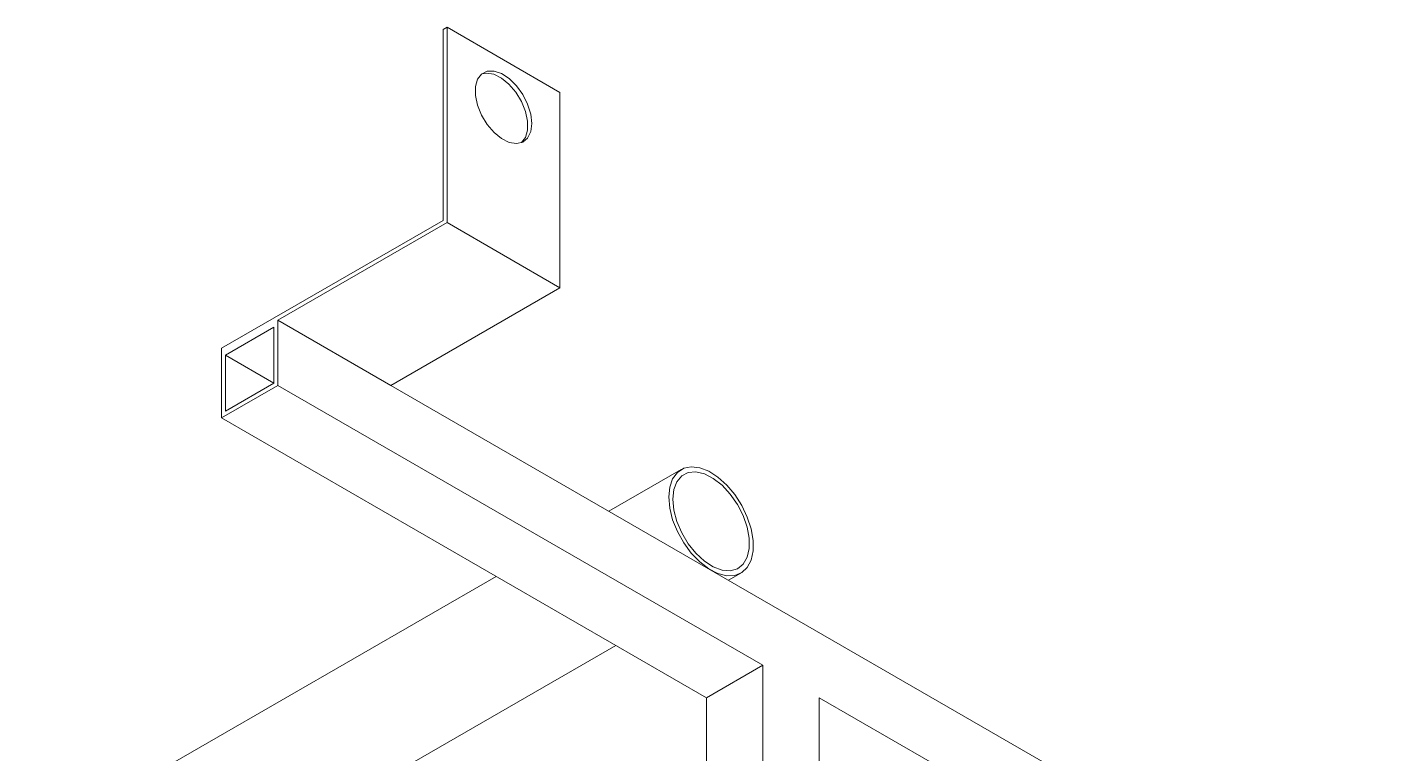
# Model space of a CAD drawing. Header units: millimetres. Extents: x 0 to 1189, y 0 to 841.
# Drawn here: x 226.7 to 260.99, y 190.05 to 208.28 of the extents above; entities that cross this region are included whole.
import ezdxf

# ---------------------------------------------------------------- set-up
doc = ezdxf.new("R2010")
doc.units = ezdxf.units.MM

msp = doc.modelspace()

# ---------------------------------------------------------------- linework, layer by layer
at = {"color": 7, "linetype": 'Continuous', "lineweight": 15}
for p, q in [((237.227, 208.276), (237.128, 208.218)), ((237.128, 208.218), (237.128, 203.433)), ((237.227, 203.376), (237.227, 208.276)), ((240.056, 206.643), (237.227, 208.276)), ((240.056, 201.744), (240.056, 206.643)), ((237.128, 203.433), (231.571, 200.225)), ((232.985, 200.927), (237.227, 203.376)), ((240.056, 201.744), (237.227, 203.376)), ((235.813, 199.294), (240.056, 201.744)), ((231.67, 200.054), (232.886, 200.756)), ((232.886, 200.756), (232.886, 199.351)), ((232.985, 200.927), (232.985, 199.294)), ((235.813, 199.294), (232.985, 200.927)), ((231.571, 198.478), (231.571, 200.225)), ((231.67, 198.649), (231.67, 200.054)), ((232.886, 199.351), (231.67, 200.054)), ((232.985, 199.294), (231.571, 198.478)), ((232.886, 199.351), (231.67, 198.649)), ((245.147, 192.273), (232.985, 199.294)), ((260.99, 184.76), (235.813, 199.294)), ((243.733, 191.456), (231.571, 198.478)), ((243.096, 197.181), (241.285, 196.135)), ((238.457, 194.502), (226.701, 187.716)), ((244.286, 194.403), (244.596, 194.583)), ((229.304, 185.755), (241.457, 192.77)), ((245.147, 192.273), (243.733, 191.456)), ((245.147, 192.273), (245.147, 179.025)), ((243.733, 191.456), (243.733, 178.775)), ((254.764, 186.721), (246.561, 191.456)), ((246.561, 191.456), (246.561, 178.728))]:
    msp.add_line(p, q, dxfattribs=at)
at = {"color": 7, "linetype": 'Continuous', "lineweight": 15, "flags": 128}
for points in [[(239.349, 205.864), (239.323, 206.099), (239.246, 206.347), (239.124, 206.59), (238.967, 206.809), (238.786, 206.988), (238.593, 207.115), (238.405, 207.178), (238.234, 207.174), (238.093, 207.104), (237.993, 206.972), (237.941, 206.788), (237.941, 206.565), (237.993, 206.321), (238.093, 206.073), (238.234, 205.84), (238.405, 205.639), (238.593, 205.485), (238.786, 205.389), (238.967, 205.359), (239.124, 205.397), (239.246, 205.499), (239.323, 205.659), (239.349, 205.864)], [(238.095, 207.105), (238.217, 207.128), (238.399, 207.097), (238.591, 207.002), (238.779, 206.848), (238.95, 206.647), (239.091, 206.414), (239.191, 206.166), (239.243, 205.922), (239.243, 205.699), (239.191, 205.515), (239.091, 205.383), (239.09, 205.382)], [(242.786, 196.494), (242.81, 196.743), (242.884, 196.952), (243.002, 197.11), (243.16, 197.212), (243.349, 197.251), (243.563, 197.226), (243.789, 197.138), (244.018, 196.991), (244.239, 196.793), (244.442, 196.552), (244.616, 196.279), (244.755, 195.989), (244.851, 195.693), (244.901, 195.405), (244.901, 195.141), (244.851, 194.91), (244.755, 194.726), (244.616, 194.595), (244.442, 194.524), (244.239, 194.517), (244.018, 194.574), (243.789, 194.692), (243.563, 194.865), (243.349, 195.086), (243.16, 195.345), (243.002, 195.628), (242.884, 195.923), (242.81, 196.216), (242.786, 196.494)], [(242.885, 196.437), (242.911, 196.678), (242.987, 196.876), (243.11, 197.021), (243.272, 197.104), (243.465, 197.121), (243.679, 197.072), (243.902, 196.958), (244.122, 196.786), (244.327, 196.566), (244.506, 196.308), (244.65, 196.028), (244.75, 195.74), (244.801, 195.459), (244.801, 195.201), (244.75, 194.98), (244.65, 194.808), (244.506, 194.693), (244.327, 194.642), (244.122, 194.659), (243.902, 194.741), (243.679, 194.884), (243.465, 195.082), (243.272, 195.322), (243.11, 195.593), (242.987, 195.879), (242.911, 196.166), (242.885, 196.437)]]:
    msp.add_lwpolyline(points, dxfattribs=at)

doc.saveas('drawing.dxf')
